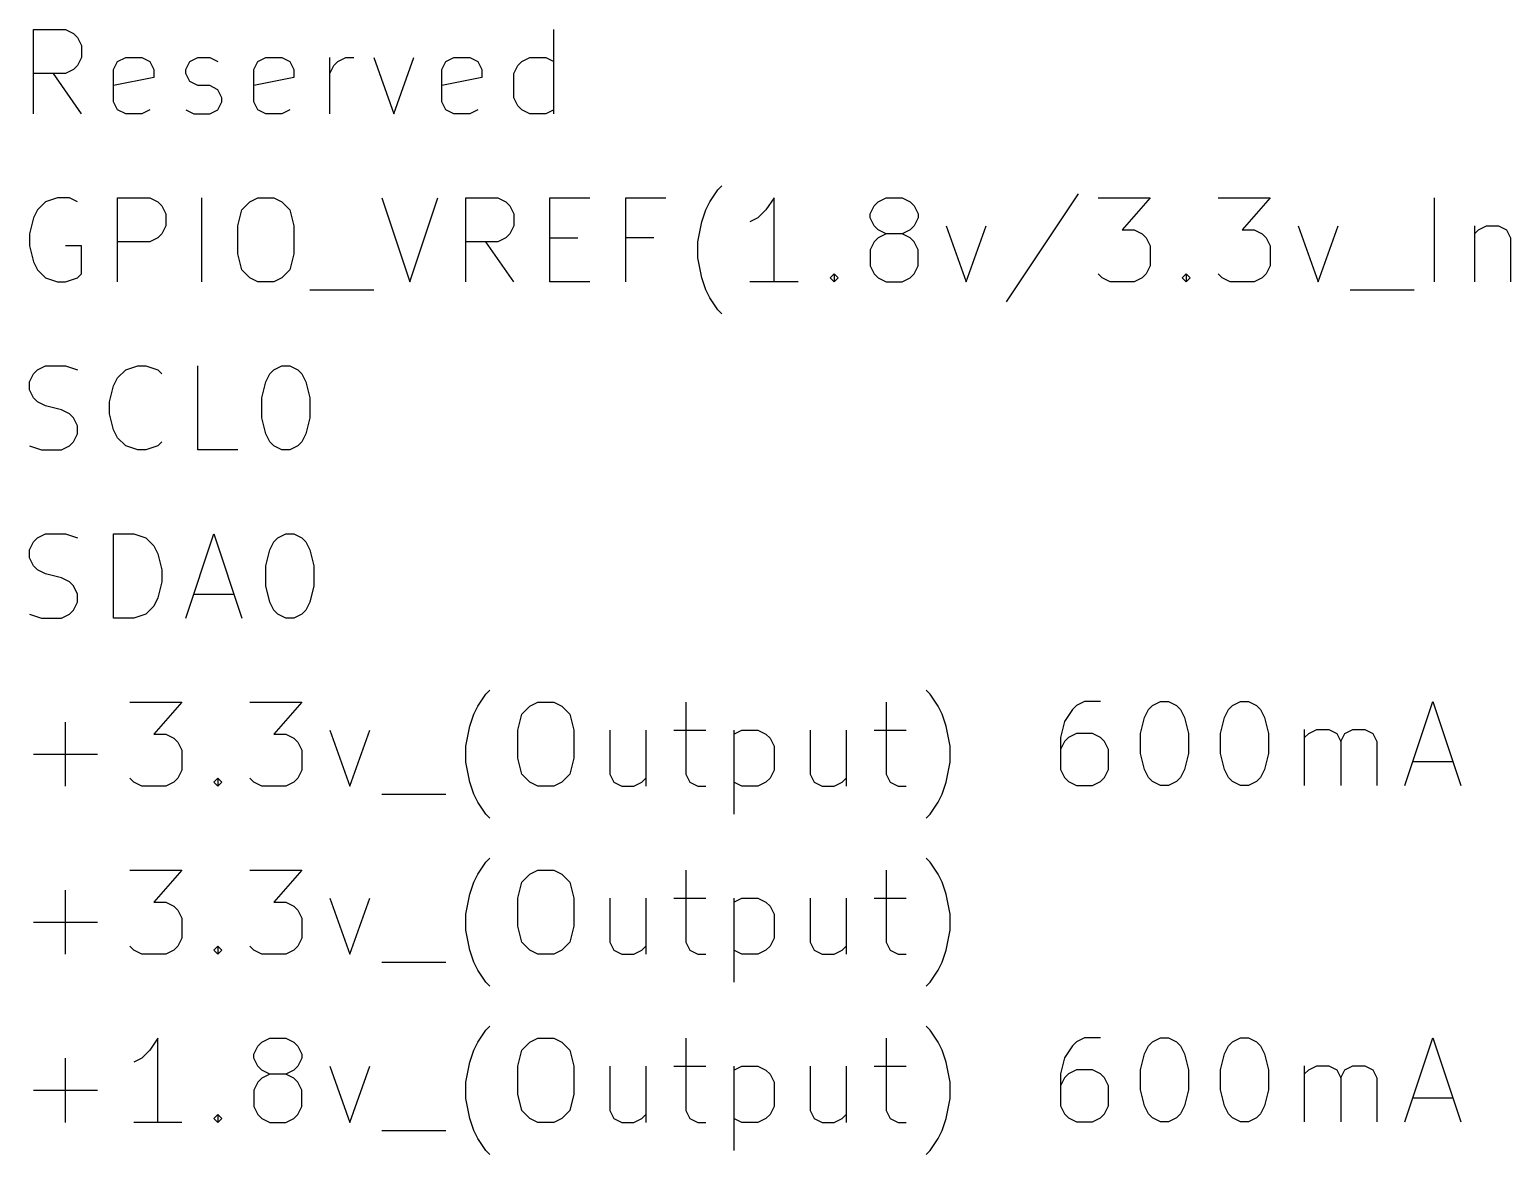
# Model space of a CAD drawing. Extents: x 0.4 to 11.3, y -7.9 to -0.4.
# Drawn here: x 1.73 to 2.61, y -5.292 to -4.623 of the extents above; entities that cross this region are included whole.
import ezdxf

# ---------------------------------------------------------------- set-up
doc = ezdxf.new("R2010")
doc.units = 0
doc.header["$MEASUREMENT"] = 0
doc.layers.add('CYAN2', color=4, linetype='CONTINUOUS')
doc.layers.add('RED2', color=1, linetype='CONTINUOUS')

msp = doc.modelspace()

# ---------------------------------------------------------------- linework, layer by layer
at = {"layer": 'CYAN2', "linetype": 'CONTINUOUS'}
for p, q in [((1.7319, -4.67313), (1.7319, -4.62313)), ((1.7319, -4.62313), (1.75095, -4.62313)), ((1.75095, -4.62313), (1.75571, -4.62551)), ((2.04143, -4.67313), (2.04143, -4.62313)), ((1.75571, -4.62551), (1.75809, -4.62789)), ((1.75809, -4.62789), (1.76047, -4.63265)), ((1.76047, -4.63265), (1.76047, -4.6398)), ((1.76047, -4.6398), (1.75809, -4.64456)), ((1.77952, -4.64694), (1.7819, -4.64218)), ((1.7819, -4.64218), (1.78667, -4.6398)), ((1.78667, -4.6398), (1.79619, -4.6398)), ((1.79619, -4.6398), (1.80095, -4.64218)), ((1.80095, -4.64218), (1.80333, -4.64694)), ((1.82238, -4.64694), (1.82476, -4.64218)), ((1.82476, -4.64218), (1.82952, -4.6398)), ((1.82952, -4.6398), (1.83667, -4.6398)), ((1.83667, -4.6398), (1.84143, -4.64218)), ((1.86286, -4.64694), (1.86524, -4.64218)), ((1.86524, -4.64218), (1.87, -4.6398)), ((1.87, -4.6398), (1.87952, -4.6398)), ((1.87952, -4.6398), (1.88428, -4.64218)), ((1.88428, -4.64218), (1.88667, -4.64694)), ((1.90809, -4.67313), (1.90809, -4.6398)), ((1.91048, -4.64456), (1.91286, -4.64218)), ((1.91286, -4.64218), (1.91762, -4.6398)), ((1.91762, -4.6398), (1.92238, -4.6398)), ((1.93429, -4.6398), (1.94619, -4.67313)), ((1.94619, -4.67313), (1.95809, -4.6398)), ((1.97476, -4.64694), (1.97714, -4.64218)), ((1.97714, -4.64218), (1.98191, -4.6398)), ((1.98191, -4.6398), (1.99143, -4.6398)), ((1.99143, -4.6398), (1.99619, -4.64218)), ((1.99619, -4.64218), (1.99857, -4.64694)), ((2.02, -4.64456), (2.02238, -4.64218)), ((2.02238, -4.64218), (2.02715, -4.6398)), ((2.02715, -4.6398), (2.03667, -4.6398)), ((2.03667, -4.6398), (2.04143, -4.64218)), ((1.75095, -4.64932), (1.7319, -4.64932)), ((1.76047, -4.67313), (1.74381, -4.64932)), ((1.75571, -4.64694), (1.75095, -4.64932)), ((1.75809, -4.64456), (1.75571, -4.64694)), ((1.77952, -4.66599), (1.77952, -4.64694)), ((1.80333, -4.64694), (1.80333, -4.6517)), ((1.82238, -4.64932), (1.82238, -4.64694)), ((1.82476, -4.65408), (1.82238, -4.64932)), ((1.86286, -4.66599), (1.86286, -4.64694)), ((1.88667, -4.64694), (1.88667, -4.6517)), ((1.90809, -4.64932), (1.91048, -4.64456)), ((1.97476, -4.66599), (1.97476, -4.64694)), ((1.99857, -4.64694), (1.99857, -4.6517)), ((2.01762, -4.64932), (2.02, -4.64456)), ((2.01762, -4.66361), (2.01762, -4.64932)), ((1.80333, -4.6517), (1.77952, -4.65646)), ((1.82952, -4.65646), (1.82476, -4.65408)), ((1.83667, -4.65646), (1.82952, -4.65646)), ((1.84143, -4.65885), (1.83667, -4.65646)), ((1.84381, -4.66361), (1.84143, -4.65885)), ((1.88667, -4.6517), (1.86286, -4.65646)), ((1.99857, -4.6517), (1.97476, -4.65646)), ((1.7819, -4.67075), (1.77952, -4.66599)), ((1.84143, -4.67075), (1.84381, -4.66599)), ((1.84381, -4.66599), (1.84381, -4.66361)), ((1.86524, -4.67075), (1.86286, -4.66599)), ((1.97714, -4.67075), (1.97476, -4.66599)), ((2.02, -4.66837), (2.01762, -4.66361)), ((2.02238, -4.67075), (2.02, -4.66837)), ((1.78667, -4.67313), (1.7819, -4.67075)), ((1.79619, -4.67313), (1.78667, -4.67313)), ((1.80095, -4.67075), (1.79619, -4.67313)), ((1.82238, -4.67075), (1.82714, -4.67313)), ((1.82714, -4.67313), (1.83667, -4.67313)), ((1.83667, -4.67313), (1.84143, -4.67075)), ((1.87, -4.67313), (1.86524, -4.67075)), ((1.87952, -4.67313), (1.87, -4.67313)), ((1.88428, -4.67075), (1.87952, -4.67313)), ((1.98191, -4.67313), (1.97714, -4.67075)), ((1.99143, -4.67313), (1.98191, -4.67313)), ((1.99619, -4.67075), (1.99143, -4.67313)), ((2.02715, -4.67313), (2.02238, -4.67075)), ((2.03667, -4.67313), (2.02715, -4.67313)), ((2.04143, -4.67075), (2.03667, -4.67313)), ((2.13429, -4.72551), (2.13905, -4.71837)), ((2.13905, -4.71837), (2.14143, -4.71599)), ((2.35333, -4.72075), (2.31048, -4.78504)), ((1.73428, -4.73028), (1.7319, -4.73504)), ((1.73905, -4.72551), (1.73428, -4.73028)), ((1.74619, -4.72313), (1.73905, -4.72551)), ((1.75333, -4.72313), (1.74619, -4.72313)), ((1.75809, -4.72551), (1.75333, -4.72313)), ((1.7819, -4.77313), (1.7819, -4.72313)), ((1.7819, -4.72313), (1.80095, -4.72313)), ((1.80095, -4.72313), (1.80571, -4.72551)), ((1.80571, -4.72551), (1.80809, -4.72789)), ((1.80809, -4.72789), (1.81047, -4.73265)), ((1.8319, -4.77313), (1.8319, -4.72313)), ((1.85333, -4.7398), (1.85571, -4.73028)), ((1.85571, -4.73028), (1.86048, -4.72551)), ((1.86048, -4.72551), (1.86524, -4.72313)), ((1.86524, -4.72313), (1.87476, -4.72313)), ((1.87476, -4.72313), (1.87952, -4.72551)), ((1.87952, -4.72551), (1.88428, -4.73028)), ((1.88428, -4.73028), (1.88667, -4.7398)), ((1.93905, -4.72313), (1.95571, -4.77313)), ((1.95571, -4.77313), (1.97238, -4.72313)), ((1.98905, -4.77313), (1.98905, -4.72313)), ((1.98905, -4.72313), (2.00809, -4.72313)), ((2.00809, -4.72313), (2.01286, -4.72551)), ((2.01286, -4.72551), (2.01524, -4.72789)), ((2.01524, -4.72789), (2.01762, -4.73265)), ((2.03905, -4.77313), (2.03905, -4.72313)), ((2.03905, -4.72313), (2.06286, -4.72313)), ((2.08428, -4.77313), (2.08428, -4.72313)), ((2.08428, -4.72313), (2.10809, -4.72313)), ((2.12952, -4.73742), (2.13191, -4.73028)), ((2.13191, -4.73028), (2.13429, -4.72551)), ((2.16762, -4.73028), (2.16286, -4.73504)), ((2.17238, -4.72313), (2.16762, -4.73028)), ((2.17238, -4.77313), (2.17238, -4.72313)), ((2.22953, -4.73265), (2.23191, -4.72789)), ((2.23191, -4.72789), (2.23429, -4.72551)), ((2.23429, -4.72551), (2.23905, -4.72313)), ((2.23905, -4.72313), (2.24857, -4.72313)), ((2.24857, -4.72313), (2.25333, -4.72551)), ((2.25333, -4.72551), (2.25572, -4.72789)), ((2.25572, -4.72789), (2.2581, -4.73265)), ((2.36524, -4.72313), (2.39619, -4.72313)), ((2.39619, -4.72313), (2.37952, -4.74218)), ((2.43667, -4.72313), (2.46762, -4.72313)), ((2.46762, -4.72313), (2.45095, -4.74218)), ((2.56524, -4.77313), (2.56524, -4.72313)), ((1.7319, -4.73504), (1.72952, -4.74456)), ((1.81047, -4.73265), (1.81047, -4.7398)), ((2.01762, -4.73265), (2.01762, -4.7398)), ((2.12714, -4.74932), (2.12952, -4.73742)), ((2.16286, -4.73504), (2.1581, -4.73742)), ((2.22953, -4.73504), (2.22953, -4.73265)), ((2.23191, -4.7398), (2.22953, -4.73504)), ((2.2581, -4.73504), (2.25572, -4.7398)), ((2.2581, -4.73265), (2.2581, -4.73504)), ((1.72952, -4.74456), (1.72952, -4.7517)), ((1.80571, -4.74694), (1.80095, -4.74932)), ((1.80809, -4.74456), (1.80571, -4.74694)), ((1.81047, -4.7398), (1.80809, -4.74456)), ((1.85333, -4.75646), (1.85333, -4.7398)), ((1.88667, -4.7398), (1.88667, -4.75646)), ((2.01286, -4.74694), (2.00809, -4.74932)), ((2.01524, -4.74456), (2.01286, -4.74694)), ((2.01762, -4.7398), (2.01524, -4.74456)), ((2.03905, -4.74694), (2.05572, -4.74694)), ((2.10095, -4.74694), (2.08428, -4.74694)), ((2.23429, -4.74218), (2.23191, -4.7398)), ((2.23429, -4.74694), (2.23191, -4.74932)), ((2.23905, -4.74456), (2.23429, -4.74218)), ((2.23905, -4.74456), (2.23429, -4.74694)), ((2.24857, -4.74456), (2.23905, -4.74456)), ((2.25333, -4.74218), (2.24857, -4.74456)), ((2.25333, -4.74694), (2.24857, -4.74456)), ((2.25572, -4.7398), (2.25333, -4.74218)), ((2.25572, -4.74932), (2.25333, -4.74694)), ((2.27476, -4.7398), (2.28667, -4.77313)), ((2.28667, -4.77313), (2.29857, -4.7398)), ((2.37952, -4.74218), (2.38667, -4.74218)), ((2.38667, -4.74218), (2.39143, -4.74456)), ((2.39143, -4.74456), (2.39381, -4.74694)), ((2.39381, -4.74694), (2.39619, -4.7517)), ((2.45095, -4.74218), (2.4581, -4.74218)), ((2.4581, -4.74218), (2.46286, -4.74456)), ((2.46286, -4.74456), (2.46524, -4.74694)), ((2.46524, -4.74694), (2.46762, -4.7517)), ((2.48429, -4.7398), (2.49619, -4.77313)), ((2.49619, -4.77313), (2.50809, -4.7398)), ((2.58905, -4.7398), (2.58905, -4.77313)), ((2.58905, -4.74456), (2.59143, -4.74218)), ((2.59143, -4.74218), (2.59619, -4.7398)), ((2.59619, -4.7398), (2.60333, -4.7398)), ((2.60333, -4.7398), (2.60809, -4.74218)), ((2.60809, -4.74218), (2.61048, -4.74694)), ((2.61048, -4.74694), (2.61048, -4.77313)), ((1.72952, -4.7517), (1.7319, -4.76122)), ((1.76047, -4.7517), (1.75095, -4.7517)), ((1.76047, -4.76837), (1.76047, -4.7517)), ((1.80095, -4.74932), (1.7819, -4.74932)), ((1.85571, -4.76599), (1.85333, -4.75646)), ((1.88667, -4.75646), (1.88428, -4.76599)), ((2.00809, -4.74932), (1.98905, -4.74932)), ((2.01762, -4.77313), (2.00095, -4.74932)), ((2.12714, -4.75885), (2.12714, -4.74932)), ((2.23191, -4.74932), (2.22953, -4.75408)), ((2.22953, -4.75408), (2.22953, -4.76361)), ((2.2581, -4.75408), (2.25572, -4.74932)), ((2.2581, -4.76361), (2.2581, -4.75408)), ((2.39619, -4.7517), (2.39619, -4.76361)), ((2.46762, -4.7517), (2.46762, -4.76361)), ((1.7319, -4.76122), (1.73428, -4.76599)), ((1.73428, -4.76599), (1.73905, -4.77075)), ((1.86048, -4.77075), (1.85571, -4.76599)), ((1.88428, -4.76599), (1.87952, -4.77075)), ((2.12952, -4.77075), (2.12714, -4.75885)), ((2.22953, -4.76361), (2.23191, -4.76837)), ((2.25572, -4.76837), (2.2581, -4.76361)), ((2.39619, -4.76361), (2.39381, -4.76837)), ((2.46762, -4.76361), (2.46524, -4.76837)), ((1.73905, -4.77075), (1.74619, -4.77313)), ((1.74619, -4.77313), (1.75095, -4.77313)), ((1.75095, -4.77313), (1.75809, -4.77075)), ((1.75809, -4.77075), (1.76047, -4.76837)), ((1.86524, -4.77313), (1.86048, -4.77075)), ((1.87476, -4.77313), (1.86524, -4.77313)), ((1.87952, -4.77075), (1.87476, -4.77313)), ((2.06286, -4.77313), (2.03905, -4.77313)), ((2.13191, -4.77789), (2.12952, -4.77075)), ((2.18667, -4.77313), (2.1581, -4.77313)), ((2.20572, -4.77075), (2.20809, -4.76837)), ((2.20809, -4.77313), (2.20572, -4.77075)), ((2.20809, -4.76837), (2.21048, -4.77075)), ((2.20809, -4.76837), (2.20809, -4.77313)), ((2.21048, -4.77075), (2.20809, -4.77313)), ((2.23191, -4.76837), (2.23429, -4.77075)), ((2.23429, -4.77075), (2.23905, -4.77313)), ((2.23905, -4.77313), (2.24857, -4.77313)), ((2.24857, -4.77313), (2.25333, -4.77075)), ((2.25333, -4.77075), (2.25572, -4.76837)), ((2.36762, -4.77075), (2.36524, -4.76837)), ((2.37238, -4.77313), (2.36762, -4.77075)), ((2.38667, -4.77313), (2.37238, -4.77313)), ((2.39143, -4.77075), (2.38667, -4.77313)), ((2.39381, -4.76837), (2.39143, -4.77075)), ((2.41524, -4.77075), (2.41762, -4.76837)), ((2.41762, -4.77313), (2.41524, -4.77075)), ((2.41762, -4.76837), (2.42, -4.77075)), ((2.41762, -4.76837), (2.41762, -4.77313)), ((2.42, -4.77075), (2.41762, -4.77313)), ((2.43905, -4.77075), (2.43667, -4.76837)), ((2.44381, -4.77313), (2.43905, -4.77075)), ((2.4581, -4.77313), (2.44381, -4.77313)), ((2.46286, -4.77075), (2.4581, -4.77313)), ((2.46524, -4.76837), (2.46286, -4.77075)), ((1.89619, -4.77789), (1.93429, -4.77789)), ((2.13429, -4.78265), (2.13191, -4.77789)), ((2.13905, -4.7898), (2.13429, -4.78265)), ((2.51524, -4.77789), (2.55333, -4.77789)), ((2.14143, -4.79218), (2.13905, -4.7898)), ((1.7319, -4.82789), (1.73428, -4.82551)), ((1.73428, -4.82551), (1.73905, -4.82313)), ((1.73905, -4.82313), (1.75095, -4.82313)), ((1.75095, -4.82313), (1.75809, -4.82551)), ((1.7819, -4.83028), (1.78667, -4.82551)), ((1.78667, -4.82551), (1.79381, -4.82313)), ((1.79381, -4.82313), (1.79857, -4.82313)), ((1.79857, -4.82313), (1.80571, -4.82551)), ((1.80571, -4.82551), (1.80809, -4.82789)), ((1.82952, -4.87313), (1.82952, -4.82313)), ((1.87238, -4.82789), (1.87476, -4.82551)), ((1.87476, -4.82551), (1.87952, -4.82313)), ((1.87952, -4.82313), (1.88428, -4.82313)), ((1.88428, -4.82313), (1.88904, -4.82551)), ((1.88904, -4.82551), (1.89143, -4.82789)), ((1.72952, -4.83265), (1.7319, -4.82789)), ((1.72952, -4.83742), (1.72952, -4.83265)), ((1.77714, -4.84456), (1.77952, -4.83504)), ((1.77952, -4.83504), (1.7819, -4.83028)), ((1.86762, -4.84218), (1.87, -4.83265)), ((1.87, -4.83265), (1.87238, -4.82789)), ((1.89143, -4.82789), (1.89381, -4.83265)), ((1.89381, -4.83265), (1.89619, -4.84218)), ((1.7319, -4.84218), (1.72952, -4.83742)), ((1.73428, -4.84456), (1.7319, -4.84218)), ((1.73905, -4.84694), (1.73428, -4.84456)), ((1.77714, -4.8517), (1.77714, -4.84456)), ((1.86762, -4.85408), (1.86762, -4.84218)), ((1.89619, -4.84218), (1.89619, -4.85408)), ((1.74857, -4.84932), (1.73905, -4.84694)), ((1.75333, -4.8517), (1.74857, -4.84932)), ((1.75571, -4.85408), (1.75333, -4.8517)), ((1.75809, -4.85885), (1.75571, -4.85408)), ((1.77952, -4.86122), (1.77714, -4.8517)), ((1.87, -4.86361), (1.86762, -4.85408)), ((1.89619, -4.85408), (1.89381, -4.86361)), ((1.75809, -4.86361), (1.75809, -4.85885)), ((1.7819, -4.86599), (1.77952, -4.86122)), ((1.72952, -4.87075), (1.73667, -4.87313)), ((1.74857, -4.87313), (1.75333, -4.87075)), ((1.75333, -4.87075), (1.75571, -4.86837)), ((1.75571, -4.86837), (1.75809, -4.86361)), ((1.78667, -4.87075), (1.7819, -4.86599)), ((1.79381, -4.87313), (1.78667, -4.87075)), ((1.80571, -4.87075), (1.79857, -4.87313)), ((1.80809, -4.86837), (1.80571, -4.87075)), ((1.87238, -4.86837), (1.87, -4.86361)), ((1.87476, -4.87075), (1.87238, -4.86837)), ((1.87952, -4.87313), (1.87476, -4.87075)), ((1.88904, -4.87075), (1.88428, -4.87313)), ((1.89143, -4.86837), (1.88904, -4.87075)), ((1.89381, -4.86361), (1.89143, -4.86837)), ((1.73667, -4.87313), (1.74857, -4.87313)), ((1.79857, -4.87313), (1.79381, -4.87313)), ((1.85333, -4.87313), (1.82952, -4.87313)), ((1.88428, -4.87313), (1.87952, -4.87313)), ((1.73428, -4.92551), (1.73905, -4.92313)), ((1.73905, -4.92313), (1.75095, -4.92313)), ((1.75095, -4.92313), (1.75809, -4.92551)), ((1.77952, -4.97313), (1.77952, -4.92313)), ((1.77952, -4.92313), (1.79143, -4.92313)), ((1.79143, -4.92313), (1.79857, -4.92551)), ((1.82238, -4.97313), (1.83904, -4.92313)), ((1.83904, -4.92313), (1.85571, -4.97313)), ((1.87714, -4.92551), (1.8819, -4.92313)), ((1.8819, -4.92313), (1.88667, -4.92313)), ((1.88667, -4.92313), (1.89143, -4.92551)), ((1.72952, -4.93265), (1.7319, -4.92789)), ((1.72952, -4.93742), (1.72952, -4.93265)), ((1.7319, -4.92789), (1.73428, -4.92551)), ((1.79857, -4.92551), (1.80333, -4.93028)), ((1.80333, -4.93028), (1.80571, -4.93504)), ((1.87, -4.94218), (1.87238, -4.93265)), ((1.87238, -4.93265), (1.87476, -4.92789)), ((1.87476, -4.92789), (1.87714, -4.92551)), ((1.89143, -4.92551), (1.89381, -4.92789)), ((1.89381, -4.92789), (1.89619, -4.93265)), ((1.89619, -4.93265), (1.89857, -4.94218)), ((1.7319, -4.94218), (1.72952, -4.93742)), ((1.73428, -4.94456), (1.7319, -4.94218)), ((1.80571, -4.93504), (1.80809, -4.94456)), ((1.87, -4.95408), (1.87, -4.94218)), ((1.89857, -4.94218), (1.89857, -4.95408)), ((1.73905, -4.94694), (1.73428, -4.94456)), ((1.74857, -4.94932), (1.73905, -4.94694)), ((1.75333, -4.9517), (1.74857, -4.94932)), ((1.80809, -4.94456), (1.80809, -4.9517)), ((1.75571, -4.95408), (1.75333, -4.9517)), ((1.75809, -4.95885), (1.75571, -4.95408)), ((1.75809, -4.96361), (1.75809, -4.95885)), ((1.80809, -4.9517), (1.80571, -4.96122)), ((1.82714, -4.95885), (1.85095, -4.95885)), ((1.87238, -4.96361), (1.87, -4.95408)), ((1.89857, -4.95408), (1.89619, -4.96361)), ((1.75333, -4.97075), (1.75571, -4.96837)), ((1.75571, -4.96837), (1.75809, -4.96361)), ((1.80333, -4.96599), (1.79857, -4.97075)), ((1.80571, -4.96122), (1.80333, -4.96599)), ((1.87476, -4.96837), (1.87238, -4.96361)), ((1.87714, -4.97075), (1.87476, -4.96837)), ((1.89381, -4.96837), (1.89143, -4.97075)), ((1.89619, -4.96361), (1.89381, -4.96837)), ((1.72952, -4.97075), (1.73667, -4.97313)), ((1.73667, -4.97313), (1.74857, -4.97313)), ((1.74857, -4.97313), (1.75333, -4.97075)), ((1.79143, -4.97313), (1.77952, -4.97313)), ((1.79857, -4.97075), (1.79143, -4.97313)), ((1.8819, -4.97313), (1.87714, -4.97075)), ((1.88667, -4.97313), (1.8819, -4.97313)), ((1.89143, -4.97075), (1.88667, -4.97313)), ((1.99619, -5.02551), (2.00095, -5.01837)), ((2.00095, -5.01837), (2.00333, -5.01599)), ((2.26523, -5.01837), (2.26285, -5.01599)), ((2.26999, -5.02551), (2.26523, -5.01837)), ((1.78905, -5.02313), (1.82, -5.02313)), ((1.82, -5.02313), (1.80333, -5.04218)), ((1.86048, -5.02313), (1.89143, -5.02313)), ((1.89143, -5.02313), (1.87476, -5.04218)), ((1.99143, -5.03742), (1.99381, -5.03028)), ((1.99381, -5.03028), (1.99619, -5.02551)), ((2.02, -5.0398), (2.02238, -5.03028)), ((2.02238, -5.03028), (2.02714, -5.02551)), ((2.02714, -5.02551), (2.0319, -5.02313)), ((2.0319, -5.02313), (2.04143, -5.02313)), ((2.04143, -5.02313), (2.04619, -5.02551)), ((2.04619, -5.02551), (2.05095, -5.03028)), ((2.05095, -5.03028), (2.05333, -5.0398)), ((2.12, -5.02313), (2.12, -5.06599)), ((2.23904, -5.02313), (2.23904, -5.06599)), ((2.27237, -5.03028), (2.26999, -5.02551)), ((2.27476, -5.03742), (2.27237, -5.03028)), ((1.75095, -5.07313), (1.75095, -5.03504)), ((1.98904, -5.04932), (1.99143, -5.03742)), ((2.27713, -5.04932), (2.27476, -5.03742)), ((1.80333, -5.04218), (1.81048, -5.04218)), ((1.81048, -5.04218), (1.81524, -5.04456)), ((1.81524, -5.04456), (1.81762, -5.04694)), ((1.81762, -5.04694), (1.82, -5.0517)), ((1.87476, -5.04218), (1.88191, -5.04218)), ((1.88191, -5.04218), (1.88667, -5.04456)), ((1.88667, -5.04456), (1.88905, -5.04694)), ((1.88905, -5.04694), (1.89143, -5.0517)), ((1.90809, -5.0398), (1.92, -5.07313)), ((1.92, -5.07313), (1.9319, -5.0398)), ((2.02, -5.05646), (2.02, -5.0398)), ((2.05333, -5.0398), (2.05333, -5.05646)), ((2.07476, -5.0398), (2.07476, -5.06599)), ((2.09619, -5.0398), (2.09619, -5.07313)), ((2.11285, -5.0398), (2.1319, -5.0398)), ((2.14857, -5.0398), (2.14857, -5.0898)), ((2.14857, -5.04218), (2.15333, -5.0398)), ((2.15333, -5.0398), (2.16285, -5.0398)), ((2.16285, -5.0398), (2.16761, -5.04218)), ((2.16761, -5.04218), (2.17, -5.04456)), ((2.17, -5.04456), (2.17238, -5.04932)), ((2.1938, -5.0398), (2.1938, -5.06599)), ((2.21523, -5.0398), (2.21523, -5.07313)), ((2.2319, -5.0398), (2.25094, -5.0398)), ((1.7319, -5.05408), (1.77, -5.05408)), ((1.82, -5.0517), (1.82, -5.06361)), ((1.89143, -5.0517), (1.89143, -5.06361)), ((1.98904, -5.05885), (1.98904, -5.04932)), ((2.02238, -5.06599), (2.02, -5.05646)), ((2.05333, -5.05646), (2.05095, -5.06599)), ((2.17238, -5.04932), (2.17238, -5.06361)), ((2.27713, -5.05885), (2.27713, -5.04932)), ((1.82, -5.06361), (1.81762, -5.06837)), ((1.89143, -5.06361), (1.88905, -5.06837)), ((1.99143, -5.07075), (1.98904, -5.05885)), ((2.17238, -5.06361), (2.17, -5.06837)), ((2.27476, -5.07075), (2.27713, -5.05885)), ((1.79143, -5.07075), (1.78905, -5.06837)), ((1.79619, -5.07313), (1.79143, -5.07075)), ((1.81048, -5.07313), (1.79619, -5.07313)), ((1.81524, -5.07075), (1.81048, -5.07313)), ((1.81762, -5.06837), (1.81524, -5.07075)), ((1.83905, -5.07075), (1.84143, -5.06837)), ((1.84143, -5.07313), (1.83905, -5.07075)), ((1.84143, -5.06837), (1.84381, -5.07075)), ((1.84143, -5.06837), (1.84143, -5.07313)), ((1.84381, -5.07075), (1.84143, -5.07313)), ((1.86286, -5.07075), (1.86048, -5.06837)), ((1.86762, -5.07313), (1.86286, -5.07075)), ((1.88191, -5.07313), (1.86762, -5.07313)), ((1.88667, -5.07075), (1.88191, -5.07313)), ((1.88905, -5.06837), (1.88667, -5.07075)), ((1.99381, -5.07789), (1.99143, -5.07075)), ((2.02714, -5.07075), (2.02238, -5.06599)), ((2.0319, -5.07313), (2.02714, -5.07075)), ((2.04143, -5.07313), (2.0319, -5.07313)), ((2.04619, -5.07075), (2.04143, -5.07313)), ((2.05095, -5.06599), (2.04619, -5.07075)), ((2.07476, -5.06599), (2.07714, -5.07075)), ((2.07714, -5.07075), (2.08191, -5.07313)), ((2.08191, -5.07313), (2.08905, -5.07313)), ((2.08905, -5.07313), (2.09381, -5.07075)), ((2.09381, -5.07075), (2.09619, -5.06837)), ((2.12, -5.06599), (2.12238, -5.07075)), ((2.12238, -5.07075), (2.12714, -5.07313)), ((2.12714, -5.07313), (2.1319, -5.07313)), ((2.15333, -5.07313), (2.14857, -5.07075)), ((2.16285, -5.07313), (2.15333, -5.07313)), ((2.16761, -5.07075), (2.16285, -5.07313)), ((2.17, -5.06837), (2.16761, -5.07075)), ((2.1938, -5.06599), (2.19619, -5.07075)), ((2.19619, -5.07075), (2.20095, -5.07313)), ((2.20095, -5.07313), (2.20809, -5.07313)), ((2.20809, -5.07313), (2.21285, -5.07075)), ((2.21285, -5.07075), (2.21523, -5.06837)), ((2.23904, -5.06599), (2.24142, -5.07075)), ((2.24142, -5.07075), (2.24619, -5.07313)), ((2.24619, -5.07313), (2.25094, -5.07313)), ((2.27237, -5.07789), (2.27476, -5.07075)), ((1.93905, -5.07789), (1.97714, -5.07789)), ((1.99619, -5.08265), (1.99381, -5.07789)), ((2.00095, -5.0898), (1.99619, -5.08265)), ((2.26523, -5.0898), (2.26999, -5.08265)), ((2.26999, -5.08265), (2.27237, -5.07789)), ((2.00333, -5.09218), (2.00095, -5.0898)), ((2.26285, -5.09218), (2.26523, -5.0898)), ((1.99619, -5.12551), (2.00095, -5.11837)), ((2.00095, -5.11837), (2.00333, -5.11599)), ((2.26523, -5.11837), (2.26285, -5.11599)), ((2.26999, -5.12551), (2.26523, -5.11837)), ((1.78905, -5.12313), (1.82, -5.12313)), ((1.82, -5.12313), (1.80333, -5.14218)), ((1.86048, -5.12313), (1.89143, -5.12313)), ((1.89143, -5.12313), (1.87476, -5.14218)), ((1.99381, -5.13028), (1.99619, -5.12551)), ((2.02238, -5.13028), (2.02714, -5.12551)), ((2.02714, -5.12551), (2.0319, -5.12313)), ((2.0319, -5.12313), (2.04143, -5.12313)), ((2.04143, -5.12313), (2.04619, -5.12551)), ((2.04619, -5.12551), (2.05095, -5.13028)), ((2.12, -5.12313), (2.12, -5.16599)), ((2.23904, -5.12313), (2.23904, -5.16599)), ((2.27237, -5.13028), (2.26999, -5.12551)), ((1.75095, -5.17313), (1.75095, -5.13504)), ((1.99143, -5.13742), (1.99381, -5.13028)), ((2.02, -5.1398), (2.02238, -5.13028)), ((2.05095, -5.13028), (2.05333, -5.1398)), ((2.27476, -5.13742), (2.27237, -5.13028)), ((1.80333, -5.14218), (1.81048, -5.14218)), ((1.81048, -5.14218), (1.81524, -5.14456)), ((1.81524, -5.14456), (1.81762, -5.14694)), ((1.87476, -5.14218), (1.88191, -5.14218)), ((1.88191, -5.14218), (1.88667, -5.14456)), ((1.88667, -5.14456), (1.88905, -5.14694)), ((1.90809, -5.1398), (1.92, -5.17313)), ((1.92, -5.17313), (1.9319, -5.1398)), ((1.98904, -5.14932), (1.99143, -5.13742)), ((2.02, -5.15646), (2.02, -5.1398)), ((2.05333, -5.1398), (2.05333, -5.15646)), ((2.07476, -5.1398), (2.07476, -5.16599)), ((2.09619, -5.1398), (2.09619, -5.17313)), ((2.11285, -5.1398), (2.1319, -5.1398)), ((2.14857, -5.1398), (2.14857, -5.1898)), ((2.14857, -5.14218), (2.15333, -5.1398)), ((2.15333, -5.1398), (2.16285, -5.1398)), ((2.16285, -5.1398), (2.16761, -5.14218)), ((2.16761, -5.14218), (2.17, -5.14456)), ((2.17, -5.14456), (2.17238, -5.14932)), ((2.1938, -5.1398), (2.1938, -5.16599)), ((2.21523, -5.1398), (2.21523, -5.17313)), ((2.2319, -5.1398), (2.25094, -5.1398)), ((2.27713, -5.14932), (2.27476, -5.13742)), ((1.81762, -5.14694), (1.82, -5.1517)), ((1.82, -5.1517), (1.82, -5.16361)), ((1.88905, -5.14694), (1.89143, -5.1517)), ((1.89143, -5.1517), (1.89143, -5.16361)), ((1.98904, -5.15885), (1.98904, -5.14932)), ((2.17238, -5.14932), (2.17238, -5.16361)), ((2.27713, -5.15885), (2.27713, -5.14932)), ((1.7319, -5.15408), (1.77, -5.15408)), ((1.99143, -5.17075), (1.98904, -5.15885)), ((2.02238, -5.16599), (2.02, -5.15646)), ((2.05333, -5.15646), (2.05095, -5.16599)), ((2.27476, -5.17075), (2.27713, -5.15885)), ((1.79143, -5.17075), (1.78905, -5.16837)), ((1.79619, -5.17313), (1.79143, -5.17075)), ((1.81524, -5.17075), (1.81048, -5.17313)), ((1.81762, -5.16837), (1.81524, -5.17075)), ((1.82, -5.16361), (1.81762, -5.16837)), ((1.83905, -5.17075), (1.84143, -5.16837)), ((1.84143, -5.17313), (1.83905, -5.17075)), ((1.84143, -5.16837), (1.84381, -5.17075)), ((1.84143, -5.16837), (1.84143, -5.17313)), ((1.84381, -5.17075), (1.84143, -5.17313)), ((1.86286, -5.17075), (1.86048, -5.16837)), ((1.86762, -5.17313), (1.86286, -5.17075)), ((1.88667, -5.17075), (1.88191, -5.17313)), ((1.88905, -5.16837), (1.88667, -5.17075)), ((1.89143, -5.16361), (1.88905, -5.16837)), ((1.99381, -5.17789), (1.99143, -5.17075)), ((2.02714, -5.17075), (2.02238, -5.16599)), ((2.0319, -5.17313), (2.02714, -5.17075)), ((2.04619, -5.17075), (2.04143, -5.17313)), ((2.05095, -5.16599), (2.04619, -5.17075)), ((2.07476, -5.16599), (2.07714, -5.17075)), ((2.07714, -5.17075), (2.08191, -5.17313)), ((2.08905, -5.17313), (2.09381, -5.17075)), ((2.09381, -5.17075), (2.09619, -5.16837)), ((2.12, -5.16599), (2.12238, -5.17075)), ((2.12238, -5.17075), (2.12714, -5.17313)), ((2.15333, -5.17313), (2.14857, -5.17075)), ((2.16761, -5.17075), (2.16285, -5.17313)), ((2.17, -5.16837), (2.16761, -5.17075)), ((2.17238, -5.16361), (2.17, -5.16837)), ((2.1938, -5.16599), (2.19619, -5.17075)), ((2.19619, -5.17075), (2.20095, -5.17313)), ((2.20809, -5.17313), (2.21285, -5.17075)), ((2.21285, -5.17075), (2.21523, -5.16837)), ((2.23904, -5.16599), (2.24142, -5.17075)), ((2.24142, -5.17075), (2.24619, -5.17313)), ((2.27237, -5.17789), (2.27476, -5.17075)), ((1.81048, -5.17313), (1.79619, -5.17313)), ((1.88191, -5.17313), (1.86762, -5.17313)), ((1.93905, -5.17789), (1.97714, -5.17789)), ((1.99619, -5.18265), (1.99381, -5.17789)), ((2.04143, -5.17313), (2.0319, -5.17313)), ((2.08191, -5.17313), (2.08905, -5.17313)), ((2.12714, -5.17313), (2.1319, -5.17313)), ((2.16285, -5.17313), (2.15333, -5.17313)), ((2.20095, -5.17313), (2.20809, -5.17313)), ((2.24619, -5.17313), (2.25094, -5.17313)), ((2.26999, -5.18265), (2.27237, -5.17789)), ((2.00095, -5.1898), (1.99619, -5.18265)), ((2.26523, -5.1898), (2.26999, -5.18265)), ((2.00333, -5.19218), (2.00095, -5.1898)), ((2.26285, -5.19218), (2.26523, -5.1898)), ((1.80571, -5.22313), (1.80095, -5.23028)), ((1.80571, -5.27313), (1.80571, -5.22313)), ((1.86762, -5.22551), (1.87238, -5.22313)), ((1.87238, -5.22313), (1.88191, -5.22313)), ((1.88191, -5.22313), (1.88667, -5.22551)), ((1.99619, -5.22551), (2.00095, -5.21837)), ((2.00095, -5.21837), (2.00333, -5.21599)), ((2.02714, -5.22551), (2.0319, -5.22313)), ((2.0319, -5.22313), (2.04143, -5.22313)), ((2.04143, -5.22313), (2.04619, -5.22551)), ((2.12, -5.22313), (2.12, -5.26599)), ((2.23904, -5.22313), (2.23904, -5.26599)), ((2.26523, -5.21837), (2.26285, -5.21599)), ((2.26999, -5.22551), (2.26523, -5.21837)), ((1.80095, -5.23028), (1.79619, -5.23504)), ((1.86286, -5.23265), (1.86524, -5.22789)), ((1.86286, -5.23504), (1.86286, -5.23265)), ((1.86524, -5.22789), (1.86762, -5.22551)), ((1.88667, -5.22551), (1.88905, -5.22789)), ((1.88905, -5.22789), (1.89143, -5.23265)), ((1.89143, -5.23265), (1.89143, -5.23504)), ((1.99143, -5.23742), (1.99381, -5.23028)), ((1.99381, -5.23028), (1.99619, -5.22551)), ((2.02, -5.2398), (2.02238, -5.23028)), ((2.02238, -5.23028), (2.02714, -5.22551)), ((2.04619, -5.22551), (2.05095, -5.23028)), ((2.05095, -5.23028), (2.05333, -5.2398)), ((2.27237, -5.23028), (2.26999, -5.22551)), ((2.27476, -5.23742), (2.27237, -5.23028)), ((1.75095, -5.27313), (1.75095, -5.23504)), ((1.79619, -5.23504), (1.79143, -5.23742)), ((1.86524, -5.2398), (1.86286, -5.23504)), ((1.86762, -5.24218), (1.86524, -5.2398)), ((1.88905, -5.2398), (1.88667, -5.24218)), ((1.89143, -5.23504), (1.88905, -5.2398)), ((1.90809, -5.2398), (1.92, -5.27313)), ((1.92, -5.27313), (1.9319, -5.2398)), ((1.98904, -5.24932), (1.99143, -5.23742)), ((2.02, -5.25646), (2.02, -5.2398)), ((2.05333, -5.2398), (2.05333, -5.25646)), ((2.07476, -5.2398), (2.07476, -5.26599)), ((2.09619, -5.2398), (2.09619, -5.27313)), ((2.11285, -5.2398), (2.1319, -5.2398)), ((2.14857, -5.2398), (2.14857, -5.2898)), ((2.14857, -5.24218), (2.15333, -5.2398)), ((2.15333, -5.2398), (2.16285, -5.2398)), ((2.16285, -5.2398), (2.16761, -5.24218)), ((2.1938, -5.2398), (2.1938, -5.26599)), ((2.21523, -5.2398), (2.21523, -5.27313)), ((2.2319, -5.2398), (2.25094, -5.2398)), ((2.27713, -5.24932), (2.27476, -5.23742)), ((1.86524, -5.24932), (1.86286, -5.25408)), ((1.86762, -5.24694), (1.86524, -5.24932)), ((1.87238, -5.24456), (1.86762, -5.24218)), ((1.87238, -5.24456), (1.86762, -5.24694)), ((1.88191, -5.24456), (1.87238, -5.24456)), ((1.88667, -5.24218), (1.88191, -5.24456)), ((1.88667, -5.24694), (1.88191, -5.24456)), ((1.88905, -5.24932), (1.88667, -5.24694)), ((1.89143, -5.25408), (1.88905, -5.24932)), ((1.98904, -5.25885), (1.98904, -5.24932)), ((2.16761, -5.24218), (2.17, -5.24456)), ((2.17, -5.24456), (2.17238, -5.24932)), ((2.17238, -5.24932), (2.17238, -5.26361)), ((2.27713, -5.25885), (2.27713, -5.24932)), ((1.7319, -5.25408), (1.77, -5.25408)), ((1.86286, -5.25408), (1.86286, -5.26361)), ((1.89143, -5.26361), (1.89143, -5.25408)), ((1.99143, -5.27075), (1.98904, -5.25885)), ((2.02238, -5.26599), (2.02, -5.25646)), ((2.05333, -5.25646), (2.05095, -5.26599)), ((2.27476, -5.27075), (2.27713, -5.25885)), ((1.86286, -5.26361), (1.86524, -5.26837)), ((1.88905, -5.26837), (1.89143, -5.26361)), ((2.02714, -5.27075), (2.02238, -5.26599)), ((2.05095, -5.26599), (2.04619, -5.27075)), ((2.07476, -5.26599), (2.07714, -5.27075)), ((2.12, -5.26599), (2.12238, -5.27075)), ((2.17238, -5.26361), (2.17, -5.26837)), ((2.1938, -5.26599), (2.19619, -5.27075)), ((2.23904, -5.26599), (2.24142, -5.27075)), ((1.82, -5.27313), (1.79143, -5.27313)), ((1.83905, -5.27075), (1.84143, -5.26837)), ((1.84143, -5.27313), (1.83905, -5.27075)), ((1.84143, -5.26837), (1.84381, -5.27075)), ((1.84143, -5.26837), (1.84143, -5.27313)), ((1.84381, -5.27075), (1.84143, -5.27313)), ((1.86524, -5.26837), (1.86762, -5.27075)), ((1.86762, -5.27075), (1.87238, -5.27313)), ((1.87238, -5.27313), (1.88191, -5.27313)), ((1.88191, -5.27313), (1.88667, -5.27075)), ((1.88667, -5.27075), (1.88905, -5.26837)), ((1.99381, -5.27789), (1.99143, -5.27075)), ((2.0319, -5.27313), (2.02714, -5.27075)), ((2.04143, -5.27313), (2.0319, -5.27313)), ((2.04619, -5.27075), (2.04143, -5.27313)), ((2.07714, -5.27075), (2.08191, -5.27313)), ((2.08191, -5.27313), (2.08905, -5.27313)), ((2.08905, -5.27313), (2.09381, -5.27075)), ((2.09381, -5.27075), (2.09619, -5.26837)), ((2.12238, -5.27075), (2.12714, -5.27313)), ((2.12714, -5.27313), (2.1319, -5.27313)), ((2.15333, -5.27313), (2.14857, -5.27075)), ((2.16285, -5.27313), (2.15333, -5.27313)), ((2.16761, -5.27075), (2.16285, -5.27313)), ((2.17, -5.26837), (2.16761, -5.27075)), ((2.19619, -5.27075), (2.20095, -5.27313)), ((2.20095, -5.27313), (2.20809, -5.27313)), ((2.20809, -5.27313), (2.21285, -5.27075)), ((2.21285, -5.27075), (2.21523, -5.26837)), ((2.24142, -5.27075), (2.24619, -5.27313)), ((2.24619, -5.27313), (2.25094, -5.27313)), ((2.27237, -5.27789), (2.27476, -5.27075)), ((1.93905, -5.27789), (1.97714, -5.27789)), ((1.99619, -5.28265), (1.99381, -5.27789)), ((2.00095, -5.2898), (1.99619, -5.28265)), ((2.26523, -5.2898), (2.26999, -5.28265)), ((2.26999, -5.28265), (2.27237, -5.27789)), ((2.00333, -5.29218), (2.00095, -5.2898)), ((2.26285, -5.29218), (2.26523, -5.2898))]:
    msp.add_line(p, q, dxfattribs=at)
at = {"layer": 'RED2', "linetype": 'CONTINUOUS'}
for p, q in [((2.35, -5.02757), (2.34524, -5.03471)), ((2.35239, -5.02519), (2.35, -5.02757)), ((2.35715, -5.0228), (2.35239, -5.02519)), ((2.36667, -5.0228), (2.35715, -5.0228)), ((2.39286, -5.03233), (2.39524, -5.02757)), ((2.39524, -5.02757), (2.39762, -5.02519)), ((2.39762, -5.02519), (2.40238, -5.0228)), ((2.40238, -5.0228), (2.40715, -5.0228)), ((2.40715, -5.0228), (2.41191, -5.02519)), ((2.41191, -5.02519), (2.41429, -5.02757)), ((2.41429, -5.02757), (2.41667, -5.03233)), ((2.44048, -5.03233), (2.44286, -5.02757)), ((2.44286, -5.02757), (2.44524, -5.02519)), ((2.44524, -5.02519), (2.45, -5.0228)), ((2.45, -5.0228), (2.45476, -5.0228)), ((2.45476, -5.0228), (2.45952, -5.02519)), ((2.45952, -5.02519), (2.46191, -5.02757)), ((2.46191, -5.02757), (2.46429, -5.03233)), ((2.54762, -5.0728), (2.56428, -5.0228)), ((2.56428, -5.0228), (2.58095, -5.0728)), ((2.34524, -5.03471), (2.34286, -5.04423)), ((2.39048, -5.04185), (2.39286, -5.03233)), ((2.41667, -5.03233), (2.41905, -5.04185)), ((2.4381, -5.04185), (2.44048, -5.03233)), ((2.46429, -5.03233), (2.46667, -5.04185)), ((2.34286, -5.04423), (2.34286, -5.06328)), ((2.34524, -5.04661), (2.34286, -5.05137)), ((2.34762, -5.04423), (2.34524, -5.04661)), ((2.35239, -5.04185), (2.34762, -5.04423)), ((2.36191, -5.04185), (2.35239, -5.04185)), ((2.36667, -5.04423), (2.36191, -5.04185)), ((2.36905, -5.04661), (2.36667, -5.04423)), ((2.37143, -5.05137), (2.36905, -5.04661)), ((2.39048, -5.05376), (2.39048, -5.04185)), ((2.41905, -5.04185), (2.41905, -5.05376)), ((2.4381, -5.05376), (2.4381, -5.04185)), ((2.46667, -5.04185), (2.46667, -5.05376)), ((2.48809, -5.0728), (2.48809, -5.03947)), ((2.48809, -5.04423), (2.49048, -5.04185)), ((2.49048, -5.04185), (2.49524, -5.03947)), ((2.49524, -5.03947), (2.50238, -5.03947)), ((2.50238, -5.03947), (2.50714, -5.04185)), ((2.50714, -5.04185), (2.50952, -5.04661)), ((2.50952, -5.04661), (2.51191, -5.04185)), ((2.50952, -5.04661), (2.50952, -5.0728)), ((2.51191, -5.04185), (2.51667, -5.03947)), ((2.51667, -5.03947), (2.52381, -5.03947)), ((2.52381, -5.03947), (2.52857, -5.04185)), ((2.52857, -5.04185), (2.53095, -5.04661)), ((2.53095, -5.04661), (2.53095, -5.0728)), ((2.37143, -5.06328), (2.37143, -5.05137)), ((2.39286, -5.06328), (2.39048, -5.05376)), ((2.41905, -5.05376), (2.41667, -5.06328)), ((2.44048, -5.06328), (2.4381, -5.05376)), ((2.46667, -5.05376), (2.46429, -5.06328)), ((2.34286, -5.06328), (2.34524, -5.06804)), ((2.36905, -5.06804), (2.37143, -5.06328)), ((2.39524, -5.06804), (2.39286, -5.06328)), ((2.41667, -5.06328), (2.41429, -5.06804)), ((2.44286, -5.06804), (2.44048, -5.06328)), ((2.46429, -5.06328), (2.46191, -5.06804)), ((2.55238, -5.05852), (2.57619, -5.05852)), ((2.34524, -5.06804), (2.34762, -5.07043)), ((2.34762, -5.07043), (2.35239, -5.0728)), ((2.35239, -5.0728), (2.36191, -5.0728)), ((2.36191, -5.0728), (2.36667, -5.07043)), ((2.36667, -5.07043), (2.36905, -5.06804)), ((2.39762, -5.07043), (2.39524, -5.06804)), ((2.40238, -5.0728), (2.39762, -5.07043)), ((2.40715, -5.0728), (2.40238, -5.0728)), ((2.41191, -5.07043), (2.40715, -5.0728)), ((2.41429, -5.06804), (2.41191, -5.07043)), ((2.44524, -5.07043), (2.44286, -5.06804)), ((2.45, -5.0728), (2.44524, -5.07043)), ((2.45476, -5.0728), (2.45, -5.0728)), ((2.45952, -5.07043), (2.45476, -5.0728)), ((2.46191, -5.06804), (2.45952, -5.07043)), ((2.35715, -5.2228), (2.35239, -5.22519)), ((2.36667, -5.2228), (2.35715, -5.2228)), ((2.39762, -5.22519), (2.40238, -5.2228)), ((2.40238, -5.2228), (2.40715, -5.2228)), ((2.40715, -5.2228), (2.41191, -5.22519)), ((2.44524, -5.22519), (2.45, -5.2228)), ((2.45, -5.2228), (2.45476, -5.2228)), ((2.45476, -5.2228), (2.45952, -5.22519)), ((2.54762, -5.2728), (2.56428, -5.2228)), ((2.56428, -5.2228), (2.58095, -5.2728)), ((2.35, -5.22757), (2.34524, -5.23471)), ((2.35239, -5.22519), (2.35, -5.22757)), ((2.39048, -5.24185), (2.39286, -5.23233)), ((2.39286, -5.23233), (2.39524, -5.22757)), ((2.39524, -5.22757), (2.39762, -5.22519)), ((2.41191, -5.22519), (2.41429, -5.22757)), ((2.41429, -5.22757), (2.41667, -5.23233)), ((2.41667, -5.23233), (2.41905, -5.24185)), ((2.4381, -5.24185), (2.44048, -5.23233)), ((2.44048, -5.23233), (2.44286, -5.22757)), ((2.44286, -5.22757), (2.44524, -5.22519)), ((2.45952, -5.22519), (2.46191, -5.22757)), ((2.46191, -5.22757), (2.46429, -5.23233)), ((2.46429, -5.23233), (2.46667, -5.24185)), ((2.34524, -5.23471), (2.34286, -5.24423)), ((2.48809, -5.2728), (2.48809, -5.23947)), ((2.49048, -5.24185), (2.49524, -5.23947)), ((2.49524, -5.23947), (2.50238, -5.23947)), ((2.50238, -5.23947), (2.50714, -5.24185)), ((2.51191, -5.24185), (2.51667, -5.23947)), ((2.51667, -5.23947), (2.52381, -5.23947)), ((2.52381, -5.23947), (2.52857, -5.24185)), ((2.34286, -5.24423), (2.34286, -5.26328)), ((2.34524, -5.24661), (2.34286, -5.25137)), ((2.34762, -5.24423), (2.34524, -5.24661)), ((2.35239, -5.24185), (2.34762, -5.24423)), ((2.36191, -5.24185), (2.35239, -5.24185)), ((2.36667, -5.24423), (2.36191, -5.24185)), ((2.36905, -5.24661), (2.36667, -5.24423)), ((2.37143, -5.25137), (2.36905, -5.24661)), ((2.39048, -5.25376), (2.39048, -5.24185)), ((2.41905, -5.24185), (2.41905, -5.25376)), ((2.4381, -5.25376), (2.4381, -5.24185)), ((2.46667, -5.24185), (2.46667, -5.25376)), ((2.48809, -5.24423), (2.49048, -5.24185)), ((2.50714, -5.24185), (2.50952, -5.24661)), ((2.50952, -5.24661), (2.51191, -5.24185)), ((2.50952, -5.24661), (2.50952, -5.2728)), ((2.52857, -5.24185), (2.53095, -5.24661)), ((2.53095, -5.24661), (2.53095, -5.2728)), ((2.37143, -5.26328), (2.37143, -5.25137)), ((2.39286, -5.26328), (2.39048, -5.25376)), ((2.41905, -5.25376), (2.41667, -5.26328)), ((2.44048, -5.26328), (2.4381, -5.25376)), ((2.46667, -5.25376), (2.46429, -5.26328)), ((2.55238, -5.25852), (2.57619, -5.25852)), ((2.34286, -5.26328), (2.34524, -5.26804)), ((2.34524, -5.26804), (2.34762, -5.27043)), ((2.36667, -5.27043), (2.36905, -5.26804)), ((2.36905, -5.26804), (2.37143, -5.26328)), ((2.39524, -5.26804), (2.39286, -5.26328)), ((2.39762, -5.27043), (2.39524, -5.26804)), ((2.41429, -5.26804), (2.41191, -5.27043)), ((2.41667, -5.26328), (2.41429, -5.26804)), ((2.44286, -5.26804), (2.44048, -5.26328)), ((2.44524, -5.27043), (2.44286, -5.26804)), ((2.46191, -5.26804), (2.45952, -5.27043)), ((2.46429, -5.26328), (2.46191, -5.26804)), ((2.34762, -5.27043), (2.35239, -5.2728)), ((2.35239, -5.2728), (2.36191, -5.2728)), ((2.36191, -5.2728), (2.36667, -5.27043)), ((2.40238, -5.2728), (2.39762, -5.27043)), ((2.40715, -5.2728), (2.40238, -5.2728)), ((2.41191, -5.27043), (2.40715, -5.2728)), ((2.45, -5.2728), (2.44524, -5.27043)), ((2.45476, -5.2728), (2.45, -5.2728)), ((2.45952, -5.27043), (2.45476, -5.2728))]:
    msp.add_line(p, q, dxfattribs=at)

doc.saveas('drawing.dxf')
